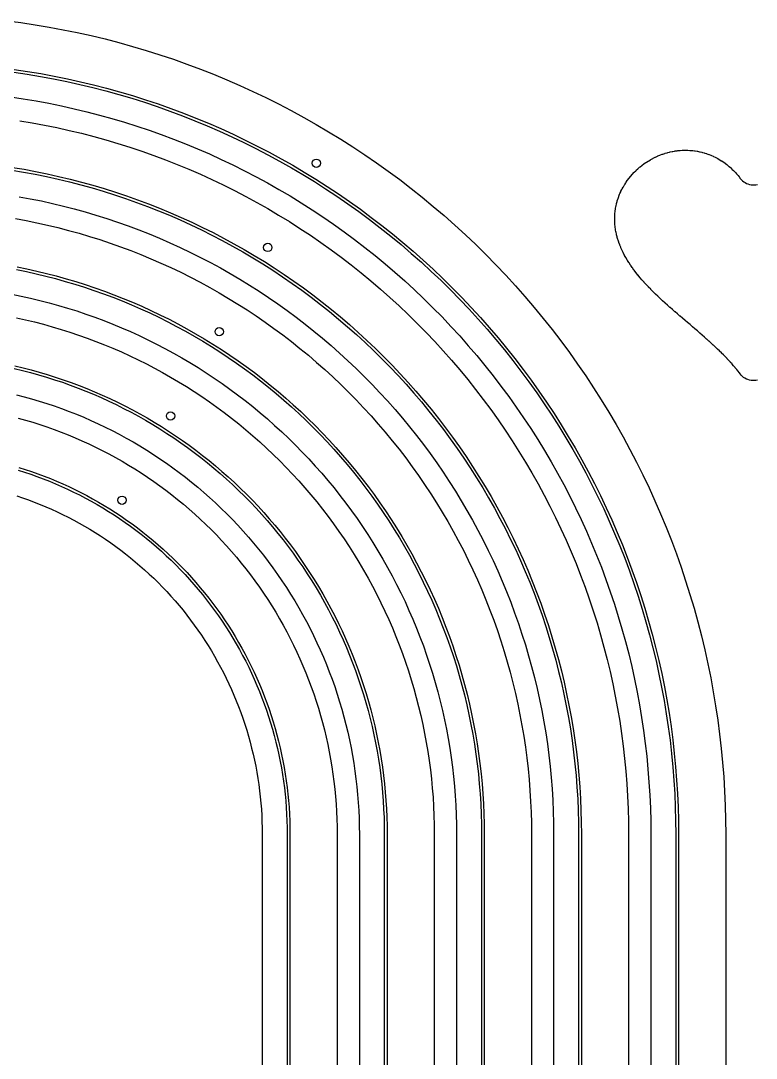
# Model space of a CAD drawing. Header units: metres. Extents: x 9 to 1211, y 9 to 2781.
# Drawn here: x 345 to 610, y 2405.3 to 2778.8 of the extents above; entities that cross this region are included whole.
import ezdxf

# ---------------------------------------------------------------- set-up
doc = ezdxf.new("R2010")
doc.units = ezdxf.units.M
for name, color, linetype in [('ACIKLIK', 5, 'Continuous'), ('ASKI_DELIK', 6, 'Continuous'), ('CAM_SABLON', 4, 'Continuous'), ('DIS_KENAR_V91_Z3', 1, 'Continuous'), ('LAMBA_T4_Z4', 3, 'Continuous')]:
    doc.layers.add(name, color=color, linetype=linetype)

msp = doc.modelspace()

# ---------------------------------------------------------------- linework, layer by layer
at = {"layer": 'ACIKLIK'}
for points in [[(341.3, 2751.39), (345.92, 2750.7), (350.54, 2749.93), (355.14, 2749.08), (359.72, 2748.14), (364.29, 2747.13), (368.83, 2746.04), (373.36, 2744.87), (377.87, 2743.62), (382.36, 2742.29), (386.82, 2740.88), (391.25, 2739.4), (395.66, 2737.84), (400.04, 2736.2), (404.39, 2734.48), (408.72, 2732.69), (413.01, 2730.83), (417.26, 2728.89), (421.48, 2726.88), (425.67, 2724.79), (429.82, 2722.63), (433.93, 2720.4), (438, 2718.09), (442.03, 2715.72), (446.02, 2713.28), (449.96, 2710.76), (453.86, 2708.18), (457.72, 2705.53), (461.53, 2702.82), (465.29, 2700.03), (469, 2697.19), (472.66, 2694.27), (476.27, 2691.3), (479.82, 2688.26), (483.33, 2685.16), (486.77, 2682), (490.17, 2678.78), (493.5, 2675.5), (496.78, 2672.17), (500, 2668.77), (503.16, 2665.33), (506.26, 2661.82), (509.3, 2658.27), (512.27, 2654.66), (515.19, 2651), (518.03, 2647.29), (520.82, 2643.53), (523.53, 2639.72), (526.18, 2635.86), (528.76, 2631.96), (531.28, 2628.02), (533.72, 2624.03), (536.09, 2620), (538.4, 2615.93), (540.63, 2611.82), (542.79, 2607.67), (544.88, 2603.48), (546.89, 2599.26), (548.83, 2595.01), (550.69, 2590.72), (552.48, 2586.39), (554.2, 2582.04), (555.84, 2577.66), (557.4, 2573.25), (558.88, 2568.82), (560.29, 2564.36), (561.62, 2559.87), (562.87, 2555.36), (564.04, 2550.83), (565.13, 2546.29), (566.14, 2541.72), (567.08, 2537.14), (567.93, 2532.54), (568.7, 2527.92), (569.39, 2523.3), (570, 2518.66), (570.53, 2514.01), (570.98, 2509.36), (571.35, 2504.69), (571.63, 2500.03), (571.84, 2495.35), (571.96, 2490.68), (572, 2485.88), (572, 1696.12)], [(344.46, 2715.46), (348.46, 2714.72), (352.44, 2713.91), (356.41, 2713.03), (360.37, 2712.08), (364.3, 2711.06), (368.22, 2709.97), (372.12, 2708.82), (376, 2707.6), (379.86, 2706.3), (383.69, 2704.95), (387.5, 2703.52), (391.28, 2702.03), (395.04, 2700.48), (398.77, 2698.86), (402.47, 2697.17), (406.14, 2695.42), (409.78, 2693.6), (413.39, 2691.73), (416.96, 2689.79), (420.5, 2687.78), (424, 2685.72), (427.47, 2683.59), (430.9, 2681.41), (434.29, 2679.16), (437.64, 2676.86), (440.95, 2674.5), (444.22, 2672.08), (447.45, 2669.61), (450.63, 2667.07), (453.77, 2664.49), (456.86, 2661.85), (459.91, 2659.15), (462.9, 2656.4), (465.85, 2653.61), (468.76, 2650.76), (471.61, 2647.85), (474.4, 2644.9), (477.15, 2641.91), (479.85, 2638.86), (482.49, 2635.77), (485.07, 2632.63), (487.61, 2629.45), (490.08, 2626.22), (492.5, 2622.95), (494.86, 2619.64), (497.16, 2616.29), (499.41, 2612.9), (501.59, 2609.47), (503.72, 2606), (505.78, 2602.5), (507.79, 2598.96), (509.73, 2595.39), (511.6, 2591.78), (513.42, 2588.14), (515.17, 2584.47), (516.86, 2580.77), (518.48, 2577.04), (520.03, 2573.28), (521.52, 2569.5), (522.95, 2565.69), (524.3, 2561.86), (525.6, 2558), (526.82, 2554.12), (527.97, 2550.22), (529.06, 2546.3), (530.08, 2542.37), (531.03, 2538.41), (531.91, 2534.44), (532.72, 2530.46), (533.46, 2526.46), (534.13, 2522.45), (534.73, 2518.43), (535.26, 2514.4), (535.72, 2510.36), (536.11, 2506.31), (536.43, 2502.25), (536.68, 2498.19), (536.86, 2494.13), (536.96, 2490.07), (537, 2485.88), (537, 1696.12)], [(341.78, 2680.36), (345.17, 2679.67), (348.54, 2678.92), (351.9, 2678.12), (355.25, 2677.25), (358.58, 2676.33), (361.89, 2675.35), (365.19, 2674.31), (368.46, 2673.21), (371.72, 2672.06), (374.96, 2670.85), (378.17, 2669.58), (381.36, 2668.26), (384.53, 2666.88), (387.68, 2665.45), (390.8, 2663.96), (393.89, 2662.42), (396.95, 2660.82), (399.99, 2659.17), (403, 2657.47), (405.98, 2655.72), (408.92, 2653.91), (411.84, 2652.06), (414.72, 2650.15), (417.57, 2648.19), (420.38, 2646.18), (423.16, 2644.13), (425.9, 2642.03), (428.6, 2639.87), (431.27, 2637.68), (433.9, 2635.43), (436.49, 2633.14), (439.03, 2630.81), (441.54, 2628.43), (444.01, 2626.01), (446.43, 2623.54), (448.81, 2621.03), (451.14, 2618.49), (453.43, 2615.9), (455.68, 2613.27), (457.87, 2610.6), (460.03, 2607.9), (462.13, 2605.16), (464.18, 2602.38), (466.19, 2599.57), (468.15, 2596.72), (470.06, 2593.84), (471.91, 2590.92), (473.72, 2587.98), (475.47, 2585), (477.17, 2581.99), (478.82, 2578.95), (480.42, 2575.89), (481.96, 2572.8), (483.45, 2569.68), (484.88, 2566.53), (486.26, 2563.36), (487.58, 2560.17), (488.85, 2556.96), (490.06, 2553.72), (491.21, 2550.46), (492.31, 2547.19), (493.35, 2543.89), (494.33, 2540.58), (495.25, 2537.25), (496.12, 2533.9), (496.92, 2530.54), (497.67, 2527.17), (498.36, 2523.78), (498.99, 2520.38), (499.56, 2516.97), (500.07, 2513.56), (500.52, 2510.13), (500.91, 2506.7), (501.25, 2503.26), (501.52, 2499.81), (501.73, 2496.36), (501.88, 2492.91), (501.97, 2489.46), (502, 2485.88), (502, 1696.12)], [(343.43, 2644.16), (346.19, 2643.44), (348.93, 2642.68), (351.66, 2641.88), (354.37, 2641.02), (357.07, 2640.12), (359.75, 2639.17), (362.41, 2638.17), (365.06, 2637.13), (367.69, 2636.04), (370.3, 2634.91), (372.89, 2633.73), (375.45, 2632.5), (378, 2631.23), (380.52, 2629.92), (383.02, 2628.56), (385.5, 2627.16), (387.95, 2625.72), (390.38, 2624.23), (392.78, 2622.7), (395.15, 2621.13), (397.49, 2619.52), (399.81, 2617.87), (402.1, 2616.18), (404.35, 2614.44), (406.58, 2612.67), (408.77, 2610.86), (410.94, 2609.02), (413.07, 2607.13), (415.17, 2605.21), (417.23, 2603.25), (419.26, 2601.26), (421.25, 2599.23), (423.21, 2597.17), (425.13, 2595.07), (427.02, 2592.94), (428.86, 2590.77), (430.67, 2588.58), (432.44, 2586.35), (434.18, 2584.1), (435.87, 2581.81), (437.52, 2579.49), (439.13, 2577.15), (440.7, 2574.78), (442.23, 2572.38), (443.72, 2569.95), (445.16, 2567.5), (446.56, 2565.02), (447.92, 2562.52), (449.23, 2560), (450.5, 2557.45), (451.73, 2554.89), (452.91, 2552.3), (454.04, 2549.69), (455.13, 2547.06), (456.17, 2544.41), (457.17, 2541.75), (458.12, 2539.07), (459.02, 2536.37), (459.88, 2533.66), (460.68, 2530.93), (461.44, 2528.19), (462.16, 2525.43), (462.82, 2522.67), (463.44, 2519.89), (464, 2517.1), (464.52, 2514.3), (464.99, 2511.5), (465.41, 2508.69), (465.78, 2505.86), (466.11, 2503.04), (466.38, 2500.21), (466.6, 2497.37), (466.78, 2494.53), (466.9, 2491.69), (466.97, 2488.84), (467, 2485.88), (467, 1696.12)], [(343.55, 2607.73), (345.67, 2607.03), (347.78, 2606.28), (349.87, 2605.5), (351.95, 2604.68), (354.01, 2603.82), (356.06, 2602.93), (358.09, 2602.01), (360.11, 2601.04), (362.11, 2600.05), (364.09, 2599.02), (366.06, 2597.95), (368, 2596.85), (369.92, 2595.72), (371.83, 2594.55), (373.71, 2593.35), (375.58, 2592.12), (377.42, 2590.85), (379.24, 2589.55), (381.03, 2588.22), (382.8, 2586.86), (384.55, 2585.47), (386.28, 2584.05), (387.97, 2582.6), (389.65, 2581.12), (391.3, 2579.61), (392.92, 2578.07), (394.51, 2576.51), (396.07, 2574.92), (397.61, 2573.3), (399.12, 2571.65), (400.6, 2569.97), (402.05, 2568.28), (403.47, 2566.55), (404.86, 2564.8), (406.22, 2563.03), (407.55, 2561.24), (408.85, 2559.42), (410.12, 2557.58), (411.35, 2555.71), (412.55, 2553.83), (413.72, 2551.92), (414.85, 2550), (415.95, 2548.06), (417.02, 2546.09), (418.05, 2544.11), (419.04, 2542.11), (420.01, 2540.09), (420.93, 2538.06), (421.82, 2536.01), (422.68, 2533.95), (423.5, 2531.87), (424.28, 2529.78), (425.03, 2527.67), (425.73, 2525.55), (426.41, 2523.42), (427.04, 2521.28), (427.64, 2519.13), (428.2, 2516.97), (428.72, 2514.79), (429.2, 2512.61), (429.65, 2510.42), (430.05, 2508.23), (430.42, 2506.02), (430.75, 2503.81), (431.04, 2501.6), (431.3, 2499.38), (431.51, 2497.16), (431.69, 2494.93), (431.82, 2492.7), (431.92, 2490.47), (431.98, 2488.23), (432, 2485.88), (432, 1696.12)]]:
    msp.add_lwpolyline(points, dxfattribs=at)
at = {"layer": 'ASKI_DELIK'}
for centre in [(451.5, 2727.51), (434, 2697.19), (416.5, 2666.86), (399, 2636.52), (381.5, 2606.17)]:
    msp.add_circle(centre, 1.5, dxfattribs=at)
at = {"layer": 'CAM_SABLON'}
for points in [[(342.55, 2760.3), (347.33, 2759.59), (352.1, 2758.79), (356.85, 2757.91), (361.59, 2756.95), (366.31, 2755.9), (371.01, 2754.77), (375.69, 2753.56), (380.35, 2752.27), (384.99, 2750.9), (389.6, 2749.44), (394.18, 2747.91), (398.74, 2746.29), (403.27, 2744.6), (407.77, 2742.83), (412.23, 2740.98), (416.67, 2739.05), (421.06, 2737.05), (425.43, 2734.97), (429.76, 2732.81), (434.04, 2730.58), (438.29, 2728.27), (442.5, 2725.89), (446.67, 2723.43), (450.79, 2720.91), (454.86, 2718.31), (458.9, 2715.64), (462.88, 2712.9), (466.82, 2710.1), (470.7, 2707.22), (474.54, 2704.28), (478.32, 2701.27), (482.05, 2698.19), (485.73, 2695.05), (489.35, 2691.85), (492.91, 2688.58), (496.42, 2685.26), (499.87, 2681.87), (503.26, 2678.42), (506.58, 2674.91), (509.85, 2671.35), (513.05, 2667.73), (516.19, 2664.05), (519.27, 2660.32), (522.28, 2656.54), (525.22, 2652.7), (528.1, 2648.82), (530.9, 2644.88), (533.64, 2640.9), (536.31, 2636.86), (538.91, 2632.79), (541.43, 2628.67), (543.89, 2624.5), (546.27, 2620.29), (548.58, 2616.04), (550.81, 2611.76), (552.97, 2607.43), (555.05, 2603.06), (557.05, 2598.67), (558.98, 2594.23), (560.83, 2589.77), (562.6, 2585.27), (564.29, 2580.74), (565.91, 2576.18), (567.44, 2571.6), (568.9, 2566.99), (570.27, 2562.35), (571.56, 2557.69), (572.77, 2553.01), (573.9, 2548.31), (574.95, 2543.59), (575.91, 2538.85), (576.79, 2534.1), (577.59, 2529.33), (578.3, 2524.55), (578.93, 2519.76), (579.48, 2514.95), (579.95, 2510.14), (580.32, 2505.32), (580.62, 2500.5), (580.83, 2495.67), (580.96, 2490.83), (581, 2485.92), (581, 1696.08)], [(341.86, 2725.02), (346.02, 2724.32), (350.18, 2723.55), (354.31, 2722.71), (358.44, 2721.8), (362.54, 2720.81), (366.63, 2719.75), (370.7, 2718.62), (374.75, 2717.43), (378.78, 2716.16), (382.79, 2714.81), (386.77, 2713.4), (390.72, 2711.93), (394.65, 2710.38), (398.56, 2708.76), (402.43, 2707.08), (406.27, 2705.33), (410.09, 2703.51), (413.87, 2701.62), (417.61, 2699.67), (421.32, 2697.66), (425, 2695.58), (428.64, 2693.43), (432.24, 2691.23), (435.8, 2688.96), (439.32, 2686.63), (442.81, 2684.23), (446.24, 2681.78), (449.64, 2679.27), (452.99, 2676.7), (456.3, 2674.07), (459.55, 2671.38), (462.77, 2668.64), (465.93, 2665.84), (469.04, 2662.99), (472.11, 2660.08), (475.12, 2657.12), (478.08, 2654.11), (480.99, 2651.04), (483.84, 2647.93), (486.64, 2644.77), (489.38, 2641.55), (492.07, 2638.3), (494.7, 2634.99), (497.27, 2631.64), (499.78, 2628.24), (502.23, 2624.81), (504.63, 2621.32), (506.96, 2617.8), (509.23, 2614.24), (511.43, 2610.64), (513.58, 2607), (515.66, 2603.32), (517.67, 2599.61), (519.62, 2595.87), (521.51, 2592.09), (523.33, 2588.27), (525.08, 2584.43), (526.76, 2580.56), (528.38, 2576.65), (529.93, 2572.72), (531.4, 2568.77), (532.81, 2564.79), (534.16, 2560.78), (535.43, 2556.75), (536.62, 2552.7), (537.75, 2548.63), (538.81, 2544.54), (539.8, 2540.44), (540.71, 2536.31), (541.55, 2532.18), (542.32, 2528.02), (543.02, 2523.86), (543.64, 2519.68), (544.2, 2515.49), (544.67, 2511.3), (545.08, 2507.09), (545.41, 2502.88), (545.67, 2498.67), (545.85, 2494.45), (545.96, 2490.22), (546, 2485.92), (546, 1696.08)], [(343.5, 2689.2), (347.04, 2688.48), (350.56, 2687.69), (354.08, 2686.85), (357.58, 2685.95), (361.06, 2684.98), (364.52, 2683.95), (367.97, 2682.87), (371.39, 2681.72), (374.8, 2680.52), (378.18, 2679.25), (381.54, 2677.93), (384.88, 2676.54), (388.19, 2675.1), (391.48, 2673.61), (394.74, 2672.05), (397.98, 2670.44), (401.18, 2668.77), (404.36, 2667.05), (407.5, 2665.27), (410.61, 2663.43), (413.69, 2661.55), (416.74, 2659.6), (419.75, 2657.61), (422.73, 2655.56), (425.67, 2653.47), (428.58, 2651.32), (431.44, 2649.12), (434.27, 2646.87), (437.06, 2644.57), (439.8, 2642.22), (442.51, 2639.83), (445.17, 2637.39), (447.79, 2634.9), (450.37, 2632.37), (452.9, 2629.79), (455.39, 2627.17), (457.83, 2624.51), (460.22, 2621.8), (462.57, 2619.06), (464.87, 2616.27), (467.12, 2613.44), (469.32, 2610.58), (471.47, 2607.67), (473.56, 2604.73), (475.61, 2601.75), (477.6, 2598.74), (479.55, 2595.69), (481.43, 2592.61), (483.27, 2589.5), (485.05, 2586.36), (486.77, 2583.18), (488.44, 2579.98), (490.05, 2576.74), (491.61, 2573.48), (493.1, 2570.19), (494.54, 2566.88), (495.93, 2563.54), (497.25, 2560.18), (498.52, 2556.8), (499.72, 2553.39), (500.87, 2549.97), (501.95, 2546.52), (502.98, 2543.06), (503.95, 2539.58), (504.85, 2536.08), (505.69, 2532.56), (506.48, 2529.04), (507.2, 2525.5), (507.85, 2521.95), (508.45, 2518.38), (508.98, 2514.81), (509.46, 2511.23), (509.87, 2507.64), (510.21, 2504.04), (510.5, 2500.44), (510.72, 2496.83), (510.87, 2493.22), (510.97, 2489.61), (511, 2485.92), (511, 1696.08)], [(342.69, 2653.59), (345.61, 2652.89), (348.52, 2652.14), (351.41, 2651.34), (354.29, 2650.48), (357.15, 2649.58), (360, 2648.63), (362.83, 2647.63), (365.64, 2646.58), (368.43, 2645.47), (371.21, 2644.33), (373.96, 2643.13), (376.69, 2641.88), (379.4, 2640.59), (382.09, 2639.25), (384.75, 2637.87), (387.39, 2636.43), (390, 2634.96), (392.59, 2633.43), (395.15, 2631.86), (397.68, 2630.25), (400.18, 2628.59), (402.65, 2626.89), (405.1, 2625.15), (407.51, 2623.36), (409.89, 2621.54), (412.24, 2619.67), (414.56, 2617.76), (416.84, 2615.81), (419.09, 2613.82), (421.3, 2611.79), (423.48, 2609.73), (425.62, 2607.62), (427.73, 2605.48), (429.79, 2603.3), (431.82, 2601.09), (433.81, 2598.84), (435.76, 2596.56), (437.67, 2594.24), (439.54, 2591.89), (441.36, 2589.51), (443.15, 2587.1), (444.89, 2584.65), (446.59, 2582.18), (448.25, 2579.68), (449.86, 2577.15), (451.43, 2574.59), (452.96, 2572), (454.43, 2569.39), (455.87, 2566.75), (457.25, 2564.09), (458.59, 2561.4), (459.88, 2558.69), (461.13, 2555.96), (462.33, 2553.21), (463.47, 2550.43), (464.58, 2547.64), (465.63, 2544.83), (466.63, 2542), (467.58, 2539.15), (468.48, 2536.29), (469.34, 2533.41), (470.14, 2530.52), (470.89, 2527.61), (471.59, 2524.69), (472.24, 2521.76), (472.84, 2518.82), (473.39, 2515.87), (473.88, 2512.91), (474.33, 2509.94), (474.72, 2506.96), (475.06, 2503.98), (475.34, 2500.99), (475.58, 2498), (475.76, 2495), (475.89, 2492), (475.97, 2489), (476, 2485.92), (476, 1696.08)], [(344.05, 2617.01), (346.34, 2616.29), (348.6, 2615.54), (350.86, 2614.74), (353.1, 2613.9), (355.32, 2613.02), (357.53, 2612.11), (359.72, 2611.16), (361.9, 2610.16), (364.06, 2609.13), (366.2, 2608.07), (368.32, 2606.96), (370.42, 2605.82), (372.5, 2604.64), (374.56, 2603.43), (376.6, 2602.18), (378.62, 2600.9), (380.61, 2599.58), (382.58, 2598.22), (384.53, 2596.83), (386.45, 2595.41), (388.35, 2593.96), (390.22, 2592.47), (392.06, 2590.95), (393.88, 2589.39), (395.67, 2587.81), (397.43, 2586.19), (399.17, 2584.55), (400.87, 2582.87), (402.55, 2581.17), (404.19, 2579.43), (405.81, 2577.67), (407.39, 2575.88), (408.95, 2574.06), (410.47, 2572.22), (411.96, 2570.35), (413.41, 2568.45), (414.83, 2566.53), (416.22, 2564.58), (417.58, 2562.61), (418.9, 2560.62), (420.18, 2558.6), (421.43, 2556.56), (422.64, 2554.5), (423.82, 2552.42), (424.96, 2550.32), (426.07, 2548.2), (427.13, 2546.06), (428.16, 2543.9), (429.16, 2541.72), (430.11, 2539.53), (431.02, 2537.32), (431.9, 2535.1), (432.74, 2532.86), (433.54, 2530.6), (434.29, 2528.34), (435.01, 2526.05), (435.69, 2523.76), (436.33, 2521.46), (436.93, 2519.14), (437.49, 2516.82), (438.01, 2514.48), (438.48, 2512.14), (438.92, 2509.79), (439.31, 2507.43), (439.67, 2505.07), (439.98, 2502.7), (440.25, 2500.32), (440.48, 2497.94), (440.67, 2495.56), (440.81, 2493.17), (440.92, 2490.78), (440.98, 2488.39), (441, 2485.92), (441, 1696.08)]]:
    msp.add_lwpolyline(points, dxfattribs=at)
at = {"layer": 'DIS_KENAR_V91_Z3'}
for points in [[(339.95, 2778.8), (345.06, 2778.13), (350.15, 2777.37), (355.23, 2776.52), (360.29, 2775.58), (365.33, 2774.55), (370.36, 2773.44), (375.37, 2772.24), (380.35, 2770.95), (385.31, 2769.57), (390.25, 2768.11), (395.16, 2766.56), (400.04, 2764.93), (404.9, 2763.21), (409.72, 2761.41), (414.51, 2759.52), (419.27, 2757.55), (423.99, 2755.5), (428.67, 2753.36), (433.32, 2751.14), (437.93, 2748.85), (442.49, 2746.47), (447.02, 2744.01), (451.5, 2741.48), (455.94, 2738.86), (460.33, 2736.17), (464.67, 2733.41), (468.96, 2730.57), (473.21, 2727.65), (477.4, 2724.66), (481.54, 2721.6), (485.62, 2718.46), (489.65, 2715.26), (493.62, 2711.98), (497.54, 2708.64), (501.39, 2705.23), (505.19, 2701.75), (508.92, 2698.21), (512.6, 2694.6), (516.21, 2690.92), (519.75, 2687.19), (523.23, 2683.39), (526.64, 2679.54), (529.98, 2675.62), (533.26, 2671.65), (536.46, 2667.62), (539.6, 2663.54), (542.66, 2659.4), (545.65, 2655.21), (548.57, 2650.96), (551.41, 2646.67), (554.17, 2642.33), (556.86, 2637.94), (559.48, 2633.5), (562.01, 2629.02), (564.47, 2624.49), (566.85, 2619.93), (569.14, 2615.32), (571.36, 2610.67), (573.5, 2605.99), (575.55, 2601.27), (577.52, 2596.51), (579.41, 2591.72), (581.21, 2586.9), (582.93, 2582.04), (584.56, 2577.16), (586.11, 2572.25), (587.57, 2567.31), (588.95, 2562.35), (590.24, 2557.37), (591.44, 2552.36), (592.55, 2547.33), (593.58, 2542.29), (594.52, 2537.23), (595.37, 2532.15), (596.13, 2527.06), (596.8, 2521.95), (597.38, 2516.84), (597.88, 2511.71), (598.28, 2506.58), (598.6, 2501.44), (598.82, 2496.3), (598.96, 2491.15), (599, 2486), (599, 1696)], [(344.67, 2742.8), (349.15, 2742.05), (353.61, 2741.22), (358.06, 2740.32), (362.49, 2739.34), (366.9, 2738.28), (371.29, 2737.14), (375.67, 2735.93), (380.02, 2734.64), (384.34, 2733.27), (388.65, 2731.83), (392.93, 2730.32), (397.18, 2728.73), (401.4, 2727.07), (405.59, 2725.33), (409.75, 2723.52), (413.88, 2721.64), (417.98, 2719.69), (422.04, 2717.66), (426.06, 2715.57), (430.05, 2713.4), (434, 2711.17), (437.91, 2708.86), (441.78, 2706.49), (445.61, 2704.05), (449.39, 2701.55), (453.13, 2698.98), (456.82, 2696.34), (460.47, 2693.65), (464.07, 2690.88), (467.62, 2688.06), (471.12, 2685.17), (474.58, 2682.22), (477.97, 2679.22), (481.32, 2676.15), (484.61, 2673.03), (487.85, 2669.85), (491.03, 2666.61), (494.15, 2663.32), (497.22, 2659.97), (500.22, 2656.58), (503.17, 2653.12), (506.06, 2649.62), (508.88, 2646.07), (511.65, 2642.47), (514.34, 2638.82), (516.98, 2635.13), (519.55, 2631.39), (522.05, 2627.61), (524.49, 2623.78), (526.86, 2619.91), (529.17, 2616), (531.4, 2612.05), (533.57, 2608.06), (535.66, 2604.04), (537.69, 2599.98), (539.64, 2595.88), (541.52, 2591.75), (543.33, 2587.59), (545.07, 2583.4), (546.73, 2579.18), (548.32, 2574.93), (549.83, 2570.65), (551.27, 2566.34), (552.64, 2562.02), (553.93, 2557.67), (555.14, 2553.29), (556.28, 2548.9), (557.34, 2544.49), (558.32, 2540.06), (559.22, 2535.61), (560.05, 2531.15), (560.8, 2526.67), (561.47, 2522.19), (562.06, 2517.69), (562.58, 2513.18), (563.01, 2508.66), (563.37, 2504.14), (563.64, 2499.61), (563.84, 2495.07), (563.96, 2490.54), (564, 2486), (564, 1696)], [(610.44, 2649.43), (609.87, 2649.32), (609.29, 2649.26), (608.71, 2649.26), (608.13, 2649.32), (607.56, 2649.43), (607, 2649.6), (606.46, 2649.82), (605.94, 2650.09), (605.45, 2650.42), (605, 2650.78), (604.59, 2651.19), (604.21, 2651.64), (603.92, 2652.03), (603.83, 2652.14), (603.45, 2652.63), (603.37, 2652.74), (602.96, 2653.24), (602.88, 2653.34), (602.44, 2653.87), (602.36, 2653.96), (601.91, 2654.5), (601.83, 2654.59), (601.35, 2655.14), (601.27, 2655.23), (600.76, 2655.8), (600.69, 2655.88), (600.16, 2656.46), (600.08, 2656.53), (599.53, 2657.12), (599.46, 2657.2), (598.88, 2657.8), (598.81, 2657.87), (598.21, 2658.48), (598.15, 2658.55), (597.52, 2659.17), (597.46, 2659.23), (596.81, 2659.87), (596.75, 2659.93), (596.08, 2660.57), (596.02, 2660.62), (595.33, 2661.28), (595.28, 2661.33), (594.56, 2661.99), (594.52, 2662.04), (593.78, 2662.71), (593.74, 2662.75), (592.98, 2663.44), (592.94, 2663.47), (592.17, 2664.16), (592.13, 2664.2), (591.34, 2664.89), (590.5, 2665.63), (589.65, 2666.38), (588.78, 2667.12), (587.91, 2667.87), (587.02, 2668.63), (586.13, 2669.39), (585.23, 2670.16), (584.34, 2670.92), (583.44, 2671.69), (583.43, 2671.69), (582.53, 2672.46), (582.52, 2672.47), (581.63, 2673.23), (581.62, 2673.25), (580.73, 2674.01), (580.71, 2674.03), (579.83, 2674.8), (579.81, 2674.82), (578.93, 2675.59), (578.9, 2675.61), (578.03, 2676.38), (578.01, 2676.41), (577.15, 2677.18), (577.11, 2677.21), (576.26, 2677.98), (576.23, 2678.02), (575.39, 2678.79), (575.35, 2678.83), (574.53, 2679.6), (574.49, 2679.64), (573.68, 2680.42), (573.63, 2680.47), (572.84, 2681.25), (572.79, 2681.3), (572.01, 2682.08), (571.96, 2682.13), (571.2, 2682.91), (571.15, 2682.97), (570.41, 2683.75), (570.35, 2683.81), (569.63, 2684.59), (569.57, 2684.66), (568.88, 2685.44), (568.81, 2685.52), (568.14, 2686.3), (568.07, 2686.38), (567.42, 2687.16), (567.35, 2687.25), (566.7, 2688.07), (566.7, 2688.07), (566.62, 2688.17), (566.03, 2688.95), (565.95, 2689.05), (565.38, 2689.83), (565.3, 2689.94), (564.76, 2690.71), (564.68, 2690.83), (564.17, 2691.61), (564.09, 2691.73), (563.61, 2692.5), (563.53, 2692.64), (563.07, 2693.4), (562.99, 2693.55), (562.57, 2694.31), (562.49, 2694.46), (562.09, 2695.22), (562.01, 2695.38), (561.65, 2696.14), (561.57, 2696.31), (561.24, 2697.06), (561.16, 2697.23), (560.86, 2697.98), (560.79, 2698.16), (560.52, 2698.91), (560.45, 2699.1), (560.21, 2699.84), (560.14, 2700.04), (559.93, 2700.77), (559.87, 2700.98), (559.69, 2701.7), (559.64, 2701.92), (559.48, 2702.64), (559.44, 2702.86), (559.32, 2703.57), (559.28, 2703.8), (559.18, 2704.51), (559.16, 2704.74), (559.09, 2705.45), (559.07, 2705.68), (559.03, 2706.38), (559.02, 2706.62), (559, 2707.31), (559, 2707.55), (559.02, 2708.24), (559.03, 2708.48), (559.07, 2709.17), (559.09, 2709.41), (559.15, 2710.09), (559.18, 2710.33), (559.28, 2711.01), (559.32, 2711.25), (559.44, 2711.92), (559.49, 2712.16), (559.64, 2712.83), (559.69, 2713.06), (559.87, 2713.72), (559.94, 2713.95), (560.14, 2714.61), (560.21, 2714.83), (560.44, 2715.48), (560.52, 2715.7), (560.78, 2716.35), (560.87, 2716.56), (561.15, 2717.2), (561.25, 2717.41), (561.56, 2718.04), (561.66, 2718.24), (562, 2718.87), (562.11, 2719.06), (562.47, 2719.67), (562.59, 2719.87), (562.97, 2720.47), (563.09, 2720.65), (563.5, 2721.24), (563.63, 2721.42), (564.06, 2722), (564.2, 2722.17), (564.65, 2722.73), (564.79, 2722.9), (565.27, 2723.45), (565.42, 2723.61), (565.91, 2724.14), (566.06, 2724.29), (566.58, 2724.81), (566.74, 2724.96), (567.28, 2725.45), (567.44, 2725.6), (567.99, 2726.08), (568.16, 2726.21), (568.73, 2726.67), (568.9, 2726.8), (569.49, 2727.24), (569.66, 2727.36), (570.26, 2727.78), (570.44, 2727.9), (571.06, 2728.29), (571.24, 2728.4), (571.87, 2728.77), (572.05, 2728.88), (572.7, 2729.23), (572.88, 2729.33), (573.54, 2729.65), (573.73, 2729.74), (574.39, 2730.04), (574.59, 2730.13), (575.25, 2730.4), (575.45, 2730.48), (576.13, 2730.73), (576.33, 2730.8), (577.01, 2731.03), (577.22, 2731.09), (577.9, 2731.29), (578.11, 2731.35), (578.8, 2731.52), (579.01, 2731.57), (579.7, 2731.72), (579.91, 2731.76), (580.6, 2731.88), (580.82, 2731.91), (581.51, 2732.01), (581.73, 2732.03), (582.41, 2732.1), (582.64, 2732.12), (583.32, 2732.16), (583.54, 2732.17), (584.22, 2732.19), (584.45, 2732.19), (585.12, 2732.18), (585.34, 2732.18), (586.02, 2732.14), (586.24, 2732.13), (586.9, 2732.07), (587.13, 2732.05), (587.79, 2731.97), (588.01, 2731.94), (588.66, 2731.83), (588.88, 2731.79), (589.52, 2731.66), (589.74, 2731.61), (590.38, 2731.46), (590.59, 2731.41), (591.22, 2731.23), (591.43, 2731.17), (592.04, 2730.97), (592.25, 2730.9), (592.86, 2730.69), (593.06, 2730.61), (593.66, 2730.37), (593.86, 2730.29), (594.44, 2730.03), (594.63, 2729.94), (595.21, 2729.66), (595.4, 2729.57), (595.96, 2729.27), (596.14, 2729.17), (596.69, 2728.86), (596.87, 2728.75), (597.4, 2728.42), (597.57, 2728.31), (598.09, 2727.96), (598.26, 2727.85), (598.77, 2727.49), (598.92, 2727.37), (599.42, 2726.99), (599.57, 2726.87), (600.05, 2726.48), (600.19, 2726.36), (600.66, 2725.96), (600.79, 2725.83), (601.24, 2725.42), (601.37, 2725.29), (601.8, 2724.87), (601.93, 2724.74), (602.34, 2724.31), (602.46, 2724.18), (602.86, 2723.74), (602.97, 2723.61), (603.36, 2723.16), (603.46, 2723.03), (603.83, 2722.58), (603.93, 2722.45), (604.14, 2722.18), (604.6, 2721.62), (605.02, 2721.21), (605.47, 2720.85), (605.96, 2720.53), (606.47, 2720.26), (607.01, 2720.04), (607.56, 2719.88), (608.13, 2719.76), (608.71, 2719.71), (609.29, 2719.71), (609.87, 2719.76), (610.44, 2719.88)], [(343.07, 2707.58), (346.93, 2706.87), (350.78, 2706.08), (354.61, 2705.23), (358.43, 2704.32), (362.23, 2703.33), (366.02, 2702.28), (369.78, 2701.17), (373.53, 2699.99), (377.25, 2698.74), (380.95, 2697.43), (384.63, 2696.06), (388.29, 2694.62), (391.91, 2693.11), (395.52, 2691.55), (399.09, 2689.92), (402.63, 2688.23), (406.15, 2686.48), (409.63, 2684.66), (413.08, 2682.79), (416.5, 2680.86), (419.88, 2678.86), (423.23, 2676.81), (426.54, 2674.7), (429.82, 2672.53), (433.05, 2670.31), (436.25, 2668.03), (439.41, 2665.69), (442.52, 2663.3), (445.6, 2660.86), (448.63, 2658.36), (451.61, 2655.81), (454.55, 2653.21), (457.45, 2650.55), (460.3, 2647.85), (463.1, 2645.1), (465.85, 2642.3), (468.55, 2639.45), (471.21, 2636.55), (473.81, 2633.61), (476.36, 2630.63), (478.86, 2627.6), (481.3, 2624.52), (483.69, 2621.41), (486.03, 2618.25), (488.31, 2615.05), (490.53, 2611.82), (492.7, 2608.54), (494.81, 2605.23), (496.86, 2601.88), (498.86, 2598.5), (500.79, 2595.08), (502.66, 2591.63), (504.48, 2588.15), (506.23, 2584.63), (507.92, 2581.09), (509.55, 2577.52), (511.11, 2573.91), (512.62, 2570.29), (514.06, 2566.63), (515.43, 2562.95), (516.74, 2559.25), (517.99, 2555.53), (519.17, 2551.78), (520.28, 2548.02), (521.33, 2544.23), (522.32, 2540.43), (523.23, 2536.61), (524.08, 2532.78), (524.87, 2528.93), (525.58, 2525.07), (526.23, 2521.2), (526.81, 2517.31), (527.32, 2513.42), (527.77, 2509.52), (528.14, 2505.61), (528.45, 2501.7), (528.69, 2497.78), (528.86, 2493.85), (528.97, 2489.93), (529, 2486), (529, 1696)], [(343.5, 2671.85), (346.74, 2671.13), (349.97, 2670.36), (353.18, 2669.53), (356.37, 2668.64), (359.55, 2667.7), (362.71, 2666.7), (365.86, 2665.65), (368.98, 2664.54), (372.09, 2663.38), (375.18, 2662.16), (378.24, 2660.9), (381.28, 2659.57), (384.3, 2658.2), (387.29, 2656.77), (390.26, 2655.29), (393.2, 2653.76), (396.11, 2652.18), (399, 2650.54), (401.86, 2648.86), (404.68, 2647.13), (407.48, 2645.35), (410.25, 2643.52), (412.98, 2641.64), (415.68, 2639.71), (418.34, 2637.74), (420.98, 2635.72), (423.57, 2633.66), (426.13, 2631.55), (428.65, 2629.39), (431.13, 2627.2), (433.58, 2624.96), (435.99, 2622.67), (438.35, 2620.35), (440.67, 2617.99), (442.96, 2615.58), (445.2, 2613.13), (447.39, 2610.65), (449.55, 2608.13), (451.66, 2605.57), (453.72, 2602.98), (455.74, 2600.34), (457.71, 2597.68), (459.64, 2594.98), (461.52, 2592.25), (463.35, 2589.48), (465.13, 2586.68), (466.86, 2583.86), (468.54, 2581), (470.18, 2578.11), (471.76, 2575.2), (473.29, 2572.26), (474.77, 2569.29), (476.2, 2566.3), (477.57, 2563.28), (478.9, 2560.24), (480.16, 2557.18), (481.38, 2554.09), (482.54, 2550.98), (483.65, 2547.86), (484.7, 2544.71), (485.7, 2541.55), (486.64, 2538.37), (487.53, 2535.18), (488.36, 2531.97), (489.13, 2528.74), (489.85, 2525.5), (490.51, 2522.25), (491.11, 2518.99), (491.66, 2515.72), (492.15, 2512.44), (492.58, 2509.16), (492.96, 2505.86), (493.28, 2502.56), (493.54, 2499.25), (493.74, 2495.94), (493.88, 2492.63), (493.97, 2489.32), (494, 2486), (494, 1696)], [(344.12, 2635.72), (346.72, 2635), (349.32, 2634.23), (351.9, 2633.41), (354.46, 2632.56), (357.01, 2631.65), (359.55, 2630.7), (362.06, 2629.71), (364.56, 2628.68), (367.04, 2627.6), (369.51, 2626.48), (371.95, 2625.31), (374.37, 2624.11), (376.77, 2622.86), (379.15, 2621.57), (381.5, 2620.23), (383.83, 2618.86), (386.14, 2617.45), (388.42, 2615.99), (390.67, 2614.5), (392.9, 2612.97), (395.11, 2611.4), (397.28, 2609.79), (399.43, 2608.14), (401.54, 2606.46), (403.63, 2604.74), (405.69, 2602.98), (407.72, 2601.19), (409.71, 2599.36), (411.67, 2597.5), (413.6, 2595.6), (415.5, 2593.67), (417.36, 2591.71), (419.19, 2589.72), (420.98, 2587.69), (422.74, 2585.63), (424.46, 2583.54), (426.14, 2581.43), (427.79, 2579.28), (429.4, 2577.11), (430.97, 2574.9), (432.5, 2572.67), (433.99, 2570.42), (435.45, 2568.14), (436.86, 2565.83), (438.23, 2563.5), (439.57, 2561.15), (440.86, 2558.77), (442.11, 2556.37), (443.31, 2553.95), (444.48, 2551.51), (445.6, 2549.04), (446.68, 2546.56), (447.71, 2544.06), (448.7, 2541.55), (449.65, 2539.01), (450.56, 2536.46), (451.41, 2533.9), (452.23, 2531.32), (453, 2528.72), (453.72, 2526.12), (454.4, 2523.5), (455.03, 2520.87), (455.61, 2518.23), (456.15, 2515.58), (456.65, 2512.92), (457.09, 2510.25), (457.49, 2507.57), (457.84, 2504.89), (458.15, 2502.2), (458.41, 2499.51), (458.62, 2496.81), (458.79, 2494.11), (458.91, 2491.41), (458.98, 2488.71), (459, 2486), (459, 1696)]]:
    msp.add_lwpolyline(points, dxfattribs=at)
at = {"layer": 'LAMBA_T4_Z4'}
for points in [[(342.69, 2761.29), (347.49, 2760.58), (352.27, 2759.78), (357.04, 2758.89), (361.8, 2757.92), (366.54, 2756.87), (371.25, 2755.74), (375.95, 2754.53), (380.63, 2753.23), (385.28, 2751.85), (389.91, 2750.39), (394.51, 2748.85), (399.08, 2747.23), (403.63, 2745.53), (408.14, 2743.76), (412.62, 2741.9), (417.07, 2739.97), (421.49, 2737.95), (425.87, 2735.86), (430.21, 2733.7), (434.51, 2731.46), (438.78, 2729.14), (443, 2726.75), (447.18, 2724.29), (451.32, 2721.76), (455.41, 2719.15), (459.46, 2716.47), (463.45, 2713.72), (467.4, 2710.91), (471.3, 2708.02), (475.15, 2705.07), (478.95, 2702.05), (482.69, 2698.96), (486.38, 2695.81), (490.02, 2692.59), (493.6, 2689.32), (497.11, 2685.98), (500.58, 2682.58), (503.98, 2679.11), (507.32, 2675.6), (510.59, 2672.02), (513.81, 2668.38), (516.96, 2664.69), (520.05, 2660.95), (523.07, 2657.15), (526.02, 2653.3), (528.91, 2649.4), (531.72, 2645.45), (534.47, 2641.46), (537.15, 2637.41), (539.76, 2633.32), (542.29, 2629.18), (544.75, 2625), (547.14, 2620.78), (549.46, 2616.51), (551.7, 2612.21), (553.86, 2607.87), (555.95, 2603.49), (557.97, 2599.07), (559.9, 2594.62), (561.76, 2590.14), (563.53, 2585.63), (565.23, 2581.08), (566.85, 2576.51), (568.39, 2571.91), (569.85, 2567.28), (571.23, 2562.63), (572.53, 2557.95), (573.74, 2553.25), (574.87, 2548.54), (575.92, 2543.8), (576.89, 2539.04), (577.78, 2534.27), (578.58, 2529.49), (579.29, 2524.69), (579.93, 2519.88), (580.48, 2515.06), (580.94, 2510.23), (581.32, 2505.39), (581.62, 2500.55), (581.83, 2495.7), (581.96, 2490.85), (582, 2485.93), (582, 1696.07)], [(342.01, 2726.01), (346.2, 2725.31), (350.37, 2724.53), (354.52, 2723.69), (358.66, 2722.77), (362.79, 2721.78), (366.89, 2720.72), (370.98, 2719.59), (375.05, 2718.38), (379.09, 2717.11), (383.11, 2715.76), (387.11, 2714.34), (391.08, 2712.86), (395.03, 2711.31), (398.95, 2709.68), (402.84, 2707.99), (406.7, 2706.23), (410.52, 2704.41), (414.32, 2702.51), (418.08, 2700.56), (421.81, 2698.53), (425.5, 2696.44), (429.15, 2694.29), (432.77, 2692.08), (436.35, 2689.8), (439.88, 2687.46), (443.38, 2685.05), (446.83, 2682.59), (450.24, 2680.07), (453.61, 2677.49), (456.92, 2674.85), (460.2, 2672.15), (463.42, 2669.39), (466.6, 2666.58), (469.73, 2663.72), (472.8, 2660.8), (475.83, 2657.83), (478.8, 2654.8), (481.72, 2651.73), (484.58, 2648.6), (487.39, 2645.42), (490.15, 2642.2), (492.85, 2638.92), (495.49, 2635.61), (498.07, 2632.24), (500.59, 2628.83), (503.05, 2625.38), (505.46, 2621.88), (507.8, 2618.35), (510.08, 2614.77), (512.29, 2611.15), (514.44, 2607.5), (516.53, 2603.81), (518.56, 2600.08), (520.51, 2596.32), (522.41, 2592.52), (524.23, 2588.7), (525.99, 2584.84), (527.68, 2580.95), (529.31, 2577.03), (530.86, 2573.08), (532.34, 2569.11), (533.76, 2565.11), (535.11, 2561.09), (536.38, 2557.05), (537.59, 2552.98), (538.72, 2548.89), (539.78, 2544.79), (540.77, 2540.66), (541.69, 2536.52), (542.53, 2532.37), (543.31, 2528.2), (544.01, 2524.01), (544.63, 2519.82), (545.19, 2515.61), (545.67, 2511.4), (546.07, 2507.18), (546.41, 2502.95), (546.67, 2498.72), (546.85, 2494.48), (546.96, 2490.24), (547, 2485.93), (547, 1696.07)], [(343.69, 2690.18), (347.25, 2689.45), (350.79, 2688.67), (354.32, 2687.82), (357.83, 2686.91), (361.33, 2685.94), (364.81, 2684.91), (368.28, 2683.82), (371.72, 2682.67), (375.14, 2681.46), (378.54, 2680.18), (381.92, 2678.85), (385.27, 2677.46), (388.6, 2676.02), (391.9, 2674.51), (395.18, 2672.95), (398.43, 2671.33), (401.65, 2669.65), (404.84, 2667.92), (408, 2666.13), (411.13, 2664.29), (414.22, 2662.39), (417.28, 2660.44), (420.31, 2658.44), (423.3, 2656.38), (426.26, 2654.28), (429.18, 2652.12), (432.06, 2649.91), (434.9, 2647.65), (437.7, 2645.34), (440.46, 2642.98), (443.18, 2640.57), (445.86, 2638.12), (448.49, 2635.62), (451.08, 2633.08), (453.62, 2630.49), (456.12, 2627.86), (458.57, 2625.18), (460.98, 2622.46), (463.34, 2619.7), (465.65, 2616.9), (467.91, 2614.06), (470.12, 2611.18), (472.28, 2608.26), (474.38, 2605.3), (476.44, 2602.31), (478.44, 2599.28), (480.39, 2596.22), (482.29, 2593.13), (484.13, 2590), (485.92, 2586.84), (487.65, 2583.65), (489.33, 2580.43), (490.95, 2577.18), (492.51, 2573.9), (494.02, 2570.6), (495.46, 2567.27), (496.85, 2563.92), (498.18, 2560.54), (499.46, 2557.14), (500.67, 2553.72), (501.82, 2550.28), (502.91, 2546.81), (503.94, 2543.33), (504.91, 2539.83), (505.82, 2536.32), (506.67, 2532.79), (507.45, 2529.25), (508.18, 2525.69), (508.84, 2522.12), (509.44, 2518.54), (509.98, 2514.95), (510.45, 2511.35), (510.86, 2507.74), (511.21, 2504.13), (511.49, 2500.51), (511.71, 2496.89), (511.87, 2493.26), (511.97, 2489.63), (512, 2485.93), (512, 1696.07)], [(342.92, 2654.57), (345.85, 2653.86), (348.78, 2653.1), (351.69, 2652.3), (354.58, 2651.44), (357.46, 2650.53), (360.32, 2649.57), (363.17, 2648.57), (366, 2647.51), (368.81, 2646.4), (371.6, 2645.25), (374.37, 2644.04), (377.11, 2642.79), (379.84, 2641.49), (382.54, 2640.14), (385.22, 2638.75), (387.87, 2637.31), (390.5, 2635.82), (393.1, 2634.29), (395.68, 2632.71), (398.22, 2631.09), (400.74, 2629.42), (403.23, 2627.71), (405.69, 2625.96), (408.11, 2624.16), (410.51, 2622.33), (412.87, 2620.45), (415.2, 2618.53), (417.5, 2616.56), (419.76, 2614.56), (421.99, 2612.52), (424.18, 2610.45), (426.33, 2608.33), (428.45, 2606.18), (430.52, 2603.99), (432.56, 2601.76), (434.56, 2599.5), (436.53, 2597.2), (438.45, 2594.87), (440.33, 2592.51), (442.16, 2590.11), (443.96, 2587.69), (445.71, 2585.23), (447.42, 2582.74), (449.09, 2580.22), (450.71, 2577.68), (452.29, 2575.1), (453.82, 2572.5), (455.31, 2569.87), (456.75, 2567.22), (458.14, 2564.54), (459.49, 2561.84), (460.79, 2559.11), (462.04, 2556.37), (463.25, 2553.6), (464.4, 2550.81), (465.51, 2548), (466.57, 2545.17), (467.57, 2542.32), (468.53, 2539.46), (469.44, 2536.58), (470.3, 2533.69), (471.1, 2530.78), (471.86, 2527.85), (472.57, 2524.92), (473.22, 2521.97), (473.82, 2519.01), (474.37, 2516.04), (474.87, 2513.06), (475.32, 2510.08), (475.71, 2507.08), (476.05, 2504.08), (476.34, 2501.08), (476.58, 2498.07), (476.76, 2495.05), (476.89, 2492.04), (476.97, 2489.02), (477, 2485.93), (477, 1696.07)], [(344.35, 2617.97), (346.64, 2617.25), (348.93, 2616.48), (351.2, 2615.68), (353.45, 2614.83), (355.7, 2613.95), (357.92, 2613.03), (360.13, 2612.07), (362.32, 2611.07), (364.49, 2610.03), (366.65, 2608.96), (368.79, 2607.85), (370.9, 2606.7), (373, 2605.51), (375.07, 2604.29), (377.13, 2603.03), (379.16, 2601.74), (381.17, 2600.41), (383.15, 2599.04), (385.11, 2597.64), (387.05, 2596.21), (388.96, 2594.74), (390.85, 2593.25), (392.7, 2591.71), (394.54, 2590.15), (396.34, 2588.55), (398.12, 2586.93), (399.86, 2585.27), (401.58, 2583.58), (403.27, 2581.86), (404.93, 2580.12), (406.55, 2578.34), (408.15, 2576.54), (409.71, 2574.7), (411.25, 2572.85), (412.74, 2570.96), (414.21, 2569.05), (415.64, 2567.11), (417.04, 2565.15), (418.41, 2563.17), (419.74, 2561.16), (421.03, 2559.13), (422.29, 2557.07), (423.51, 2555), (424.7, 2552.9), (425.85, 2550.79), (426.96, 2548.65), (428.03, 2546.49), (429.07, 2544.32), (430.07, 2542.13), (431.03, 2539.92), (431.95, 2537.7), (432.83, 2535.45), (433.68, 2533.2), (434.48, 2530.93), (435.25, 2528.64), (435.97, 2526.35), (436.65, 2524.04), (437.3, 2521.72), (437.9, 2519.39), (438.46, 2517.04), (438.98, 2514.69), (439.46, 2512.33), (439.9, 2509.96), (440.3, 2507.59), (440.66, 2505.21), (440.97, 2502.82), (441.24, 2500.42), (441.47, 2498.03), (441.66, 2495.63), (441.81, 2493.22), (441.92, 2490.82), (441.98, 2488.41), (442, 2485.93), (442, 1696.07)]]:
    msp.add_lwpolyline(points, dxfattribs=at)

doc.saveas('drawing.dxf')
